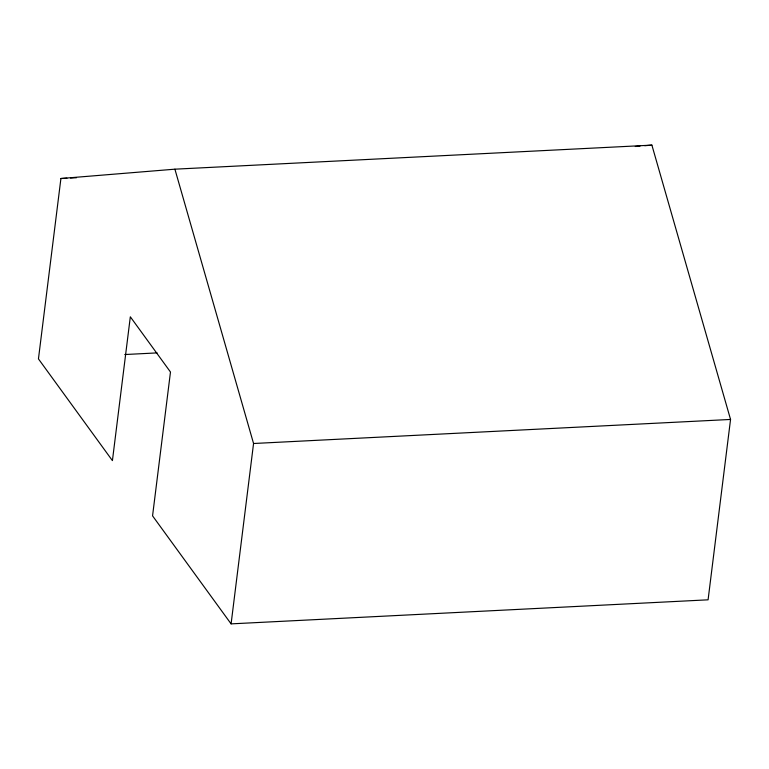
<?xml version="1.0" encoding="UTF-8"?>
<svg xmlns="http://www.w3.org/2000/svg" width="769" height="769" viewBox="0 0 769 769"><rect width="100%" height="100%" fill="white"/><g stroke="black" fill="none" stroke-linecap="round" stroke-linejoin="round"><path stroke-width="1.15" d="M60.914 178.514L38.45 358.892L112.418 460.631L130.326 316.799L170.478 372.023L152.56 515.855L231.094 623.87L708.086 599.82L730.55 419.451L651.891 145.13L174.899 169.18L60.914 178.514L66.913 178.216M231.094 623.87L253.559 443.502L174.899 169.18M635.271 146.495L640.019 146.1M644.768 145.716L651.891 145.13M70.508 178.033L76.496 177.735M124.741 354.538L157.097 352.904M253.559 443.502L730.55 419.451"/></g></svg>
